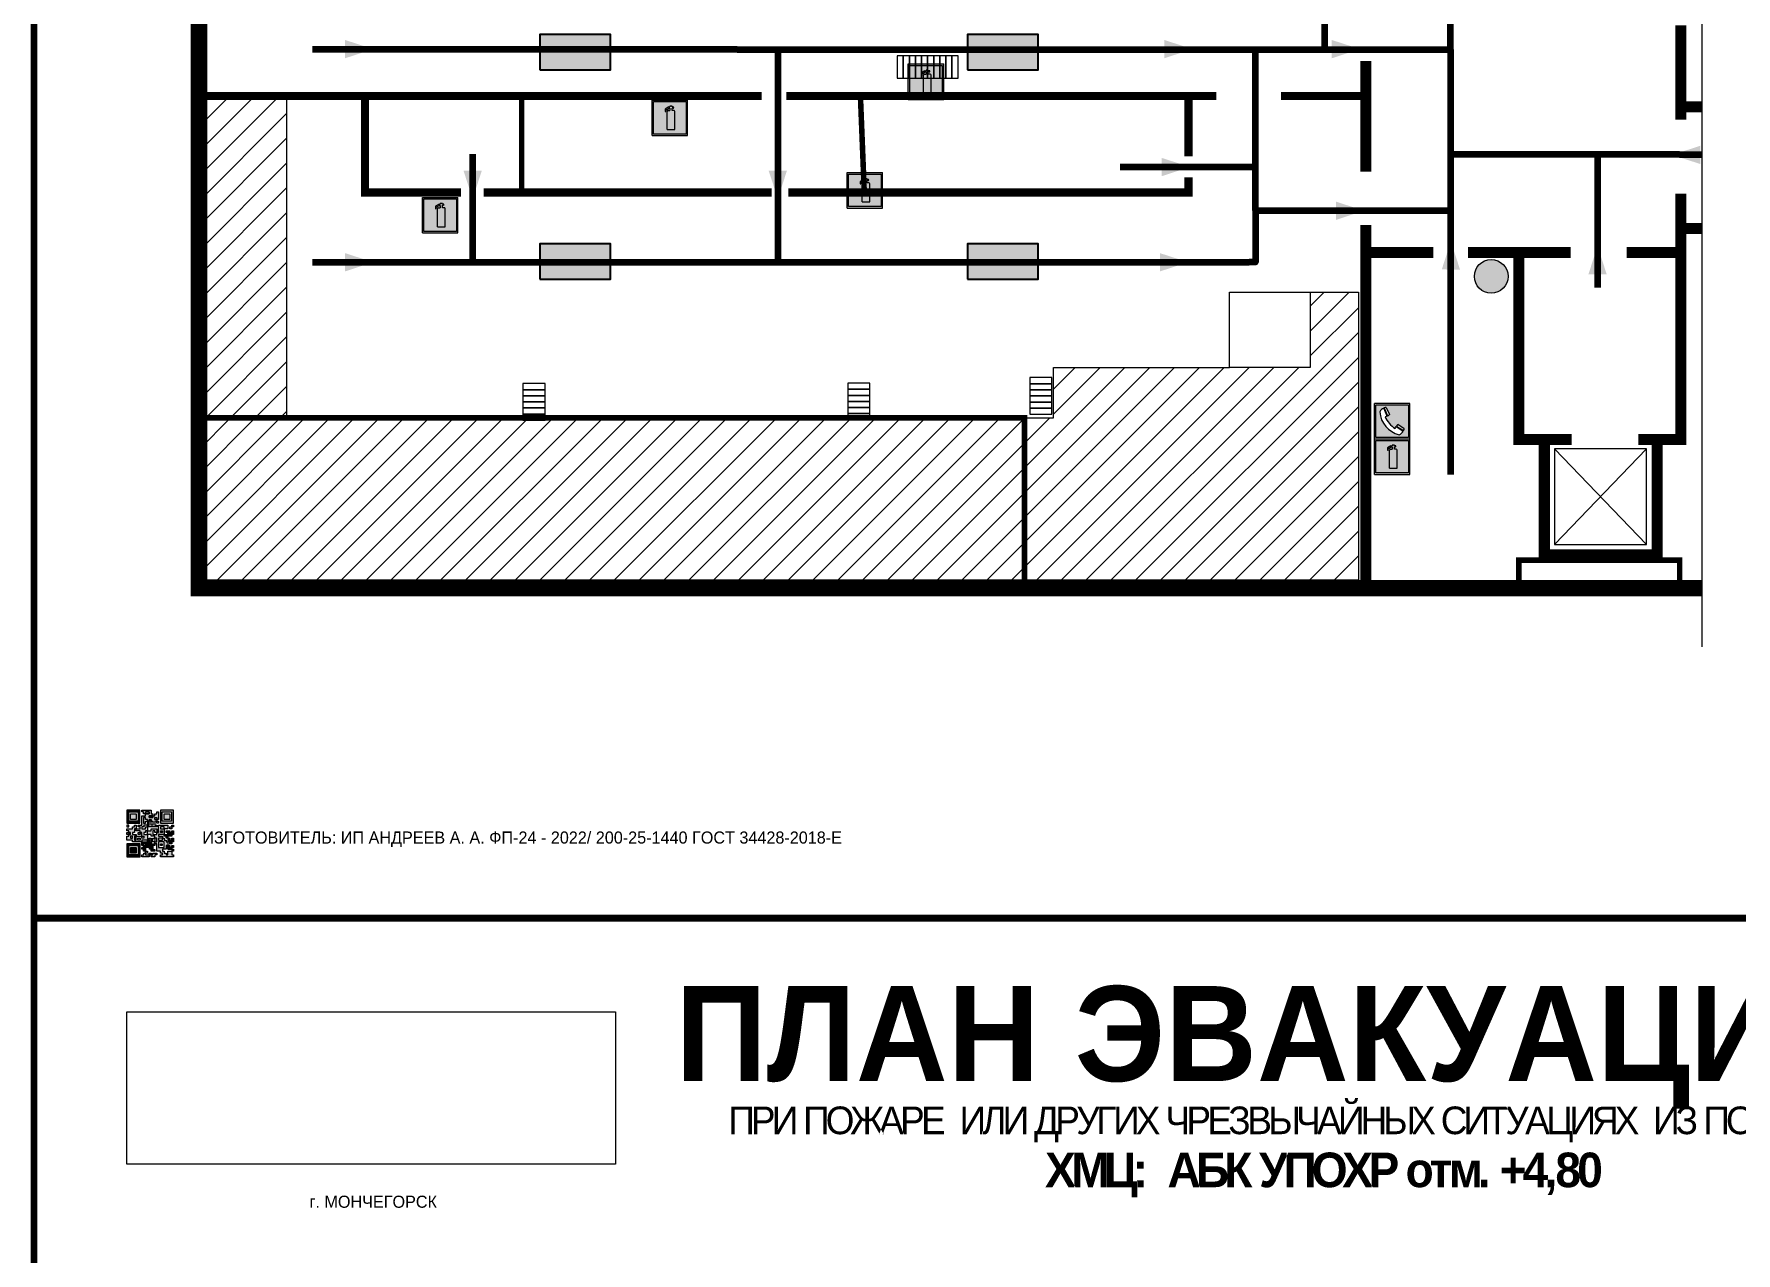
# Model space of a CAD drawing. Header units: millimetres. Extents: x 13114 to 67229, y 22859 to 38520.
# Drawn here: x 20243.1 to 20637.2, y 31212.8 to 31494.9 of the extents above; entities that cross this region are included whole.
import ezdxf

# ---------------------------------------------------------------- set-up
doc = ezdxf.new("R2010")
doc.units = ezdxf.units.MM
doc.layers.add('План_Штампы', color=7, linetype='Continuous')
doc.styles.add('обычный', font='arial.ttf')
picture_1 = doc.add_image_def('image1.jpg', size_in_pixel=(337, 105))
pattern_1 = [(45, (-1330.895, 21051.3693), (-2.87368196, 2.87368196), [])]

# ---------------------------------------------------------------- blocks, each defined once
blk = doc.blocks.new('QR')
at = {"lineweight": 0}
h = blk.add_hatch(color=256, dxfattribs=at)
h.dxf.hatch_style = 1
h.paths.add_polyline_path([(9241.16, 2687.38), (9242.01, 2687.38), (9242.01, 2687.83), (9241.59, 2687.83), (9241.59, 2688.68), (9239.45, 2688.68), (9239.45, 2688.25), (9239.86, 2688.25), (9239.86, 2687.83), (9240.29, 2687.83), (9240.29, 2688.25), (9241.16, 2688.25), (9241.16, 2687.83), (9240.29, 2687.83), (9240.29, 2687.38), (9239.45, 2687.38), (9239.45, 2685.22), (9238.57, 2685.22), (9238.57, 2684.8), (9239.02, 2684.8), (9239.02, 2684.37), (9238.13, 2684.37), (9238.13, 2683.92), (9239.02, 2683.92), (9239.02, 2683.5), (9239.44, 2683.5), (9239.44, 2682.64), (9239.87, 2682.64), (9239.87, 2682.18), (9239.44, 2682.18), (9239.44, 2682.64), (9238.13, 2682.64), (9238.13, 2681.76), (9237.71, 2681.76), (9237.71, 2682.64), (9238.13, 2682.64), (9238.13, 2683.07), (9237.27, 2683.07), (9237.27, 2683.51), (9237.71, 2683.51), (9237.71, 2684.37), (9238.13, 2684.37), (9238.13, 2685.22), (9237.71, 2685.22), (9237.71, 2684.8), (9237.28, 2684.8), (9237.28, 2684.38), (9235.98, 2684.38), (9235.98, 2683.92), (9236.4, 2683.92), (9236.4, 2683.49), (9236.84, 2683.49), (9236.84, 2683.07), (9236.4, 2683.07), (9236.4, 2682.64), (9235.98, 2682.64), (9235.98, 2681.76), (9237.29, 2681.76), (9237.29, 2681.33), (9239.43, 2681.33), (9239.43, 2681.76), (9240.74, 2681.76), (9240.74, 2683.05), (9239.87, 2683.05), (9239.87, 2683.5), (9240.29, 2683.5), (9240.29, 2683.91), (9240.74, 2683.91), (9240.74, 2684.81), (9240.29, 2684.81), (9240.29, 2684.79), (9240.29, 2684.37), (9239.45, 2684.37), (9239.45, 2684.8), (9239.87, 2684.8), (9239.87, 2685.21), (9240.74, 2685.21), (9240.74, 2686.1), (9240.29, 2686.1), (9240.29, 2685.64), (9239.86, 2685.64), (9239.86, 2686.95), (9240.29, 2686.95), (9240.29, 2686.52), (9240.74, 2686.52), (9240.74, 2686.1), (9241.16, 2686.1), (9241.16, 2686.53), (9241.59, 2686.53), (9241.59, 2686.1), (9242.02, 2686.1), (9242.02, 2685.21), (9241.59, 2685.21), (9241.59, 2686.1), (9241.16, 2686.1), (9241.16, 2685.21), (9240.74, 2685.21), (9240.74, 2684.81), (9242.89, 2684.81), (9242.89, 2685.22), (9242.47, 2685.22), (9242.47, 2686.11), (9242.89, 2686.11), (9242.89, 2686.52), (9242.46, 2686.52), (9242.46, 2686.95), (9242.89, 2686.95), (9242.89, 2686.52), (9243.32, 2686.52), (9243.32, 2688.26), (9242.9, 2688.26), (9242.9, 2687.83), (9242.47, 2687.83), (9242.47, 2687.38), (9242.01, 2687.38), (9242.01, 2686.94), (9241.16, 2686.94)])
h.paths.add_polyline_path([(9239.02, 2682.18), (9239.02, 2681.76), (9238.54, 2681.76), (9238.54, 2682.18)], flags=16)
h.paths.add_polyline_path([(9237.27, 2682.65), (9237.27, 2682.19), (9236.83, 2682.19), (9236.83, 2682.65)], flags=16)
h = blk.add_hatch(color=256, dxfattribs=at)
h.dxf.hatch_style = 1
h.paths.add_polyline_path([(9238.15, 2687.83), (9236.83, 2687.83), (9236.83, 2686.52), (9238.15, 2686.52)], flags=0)
h.paths.add_polyline_path([(9239.01, 2685.65), (9239.01, 2688.68), (9235.98, 2688.68), (9235.98, 2685.65)])
h.paths.add_polyline_path([(9236.41, 2686.1), (9236.41, 2688.26), (9238.56, 2688.26), (9238.56, 2686.1)], flags=16)
h.paths.add_polyline_path([(9236.83, 2686.52), (9236.83, 2687.83), (9238.15, 2687.83), (9238.15, 2686.52)], flags=0)
h = blk.add_hatch(color=256, dxfattribs=at)
h.dxf.hatch_style = 1
h.paths.add_polyline_path([(9238.15, 2686.52), (9238.15, 2687.83), (9236.83, 2687.83), (9236.83, 2686.52)])
h.paths.add_polyline_path([(9245.91, 2686.52), (9245.91, 2687.83), (9244.59, 2687.83), (9244.59, 2686.52)], flags=0)
h.paths.add_polyline_path([(9246.77, 2685.65), (9246.77, 2688.68), (9243.74, 2688.68), (9243.74, 2685.65)])
h.paths.add_polyline_path([(9244.17, 2686.1), (9244.17, 2688.26), (9246.32, 2688.26), (9246.32, 2686.1)], flags=16)
h.paths.add_polyline_path([(9244.59, 2686.52), (9244.59, 2687.83), (9245.91, 2687.83), (9245.91, 2686.52)], flags=0)
h = blk.add_hatch(color=256, dxfattribs=at)
h.dxf.hatch_style = 1
h.paths.add_polyline_path([(9240.75, 2681.76), (9240.75, 2681.35), (9241.17, 2681.35), (9241.17, 2681.76)])
h.paths.add_polyline_path([(9241.6, 2682.18), (9241.17, 2682.18), (9241.17, 2681.76), (9241.6, 2681.76)])
h.paths.add_polyline_path([(9242.47, 2681.34), (9242.47, 2682.19), (9242.02, 2682.19), (9242.02, 2681.76), (9241.6, 2681.76), (9241.6, 2681.34)])
h.paths.add_polyline_path([(9239.87, 2678.3), (9239.44, 2678.3), (9239.44, 2677.89), (9241.17, 2677.89), (9241.17, 2678.3), (9240.28, 2678.3), (9240.28, 2678.73), (9239.87, 2678.73)])
h.paths.add_polyline_path([(9240.75, 2678.73), (9240.75, 2679.19), (9240.28, 2679.19), (9240.28, 2678.73)])
h.paths.add_polyline_path([(9241.6, 2678.73), (9241.17, 2678.73), (9241.17, 2678.3), (9241.6, 2678.3)])
h.paths.add_polyline_path([(9242.02, 2678.3), (9241.6, 2678.3), (9241.6, 2677.89), (9242.48, 2677.89), (9242.48, 2678.31), (9242.9, 2678.31), (9242.9, 2678.73), (9242.02, 2678.73)])
h.paths.add_polyline_path([(9246.36, 2684.37), (9246.36, 2684.79), (9245.93, 2684.79), (9245.93, 2684.37)])
h.paths.add_polyline_path([(9246.78, 2685.2), (9246.36, 2685.2), (9246.36, 2684.79), (9246.78, 2684.79)])
h.paths.add_polyline_path([(9245.91, 2687.83), (9244.59, 2687.83), (9244.59, 2686.52), (9245.91, 2686.52)])
h = blk.add_hatch(color=256, dxfattribs=at)
h.dxf.hatch_style = 1
h.paths.add_polyline_path([(9243.32, 2686.11), (9242.89, 2686.11), (9242.89, 2685.64), (9243.32, 2685.64)])
h.paths.add_polyline_path([(9239.02, 2683.07), (9239.02, 2683.5), (9238.56, 2683.5), (9238.56, 2683.07)])
h.paths.add_polyline_path([(9236.4, 2684.8), (9236.4, 2685.22), (9235.98, 2685.22), (9235.98, 2684.8)])
h.paths.add_polyline_path([(9236.4, 2683.07), (9236.4, 2683.49), (9235.98, 2683.49), (9235.98, 2683.07)])
h = blk.add_hatch(color=256, dxfattribs=at)
h.dxf.hatch_style = 1
h.paths.add_polyline_path([(9243.32, 2682.64), (9243.32, 2683.07), (9244.62, 2683.07), (9244.62, 2684.37), (9243.74, 2684.37), (9243.74, 2684.8), (9244.62, 2684.8), (9244.62, 2684.37), (9245.48, 2684.37), (9245.48, 2685.22), (9243.32, 2685.22), (9243.32, 2683.5), (9242.89, 2683.5), (9242.89, 2683.06), (9242.01, 2683.06), (9242.01, 2683.91), (9242.47, 2683.91), (9242.47, 2683.5), (9242.89, 2683.5), (9242.89, 2684.38), (9241.59, 2684.38), (9241.59, 2683.91), (9240.74, 2683.91), (9240.74, 2683.05), (9241.59, 2683.05), (9241.59, 2682.64), (9242.47, 2682.64), (9242.47, 2682.19), (9242.91, 2682.19), (9242.91, 2681.34), (9242.48, 2681.34), (9242.48, 2680.91), (9242.91, 2680.91), (9242.91, 2679.17), (9243.75, 2679.17), (9243.75, 2678.73), (9244.2, 2678.73), (9244.2, 2678.3), (9243.75, 2678.3), (9243.75, 2677.88), (9246.78, 2677.88), (9246.78, 2678.3), (9246.35, 2678.3), (9246.35, 2679.19), (9245.48, 2679.19), (9245.48, 2678.31), (9245.05, 2678.31), (9245.05, 2678.73), (9244.62, 2678.73), (9244.62, 2679.19), (9244.2, 2679.19), (9244.2, 2679.61), (9245.05, 2679.61), (9245.05, 2680.46), (9245.48, 2680.46), (9245.48, 2681.34), (9245.04, 2681.34), (9245.04, 2681.76), (9244.63, 2681.76), (9244.63, 2682.19), (9244.21, 2682.19), (9244.21, 2681.76), (9243.32, 2681.76), (9243.32, 2682.19), (9244.21, 2682.19), (9244.21, 2682.64)])
h.paths.add_polyline_path([(9243.75, 2683.49), (9243.75, 2683.92), (9244.21, 2683.92), (9244.21, 2683.49)], flags=16)
h.paths.add_polyline_path([(9243.32, 2681.34), (9244.63, 2681.34), (9244.63, 2680.04), (9243.32, 2680.04)], flags=16)
h.paths.add_polyline_path([(9243.76, 2680.89), (9244.18, 2680.89), (9244.18, 2680.48), (9243.76, 2680.48)], flags=0)
h = blk.add_hatch(color=256, dxfattribs=at)
h.dxf.hatch_style = 1
h.paths.add_polyline_path([(9246.36, 2683.07), (9246.78, 2683.07), (9246.78, 2683.92), (9246.36, 2683.92), (9246.36, 2683.49), (9245.92, 2683.49), (9245.92, 2683.92), (9245.06, 2683.92), (9245.06, 2683.49), (9245.48, 2683.49), (9245.48, 2683.07), (9244.62, 2683.07), (9244.62, 2682.65), (9245.05, 2682.65), (9245.05, 2682.18), (9245.48, 2682.18), (9245.48, 2682.65), (9246.36, 2682.65)])
h.paths.add_polyline_path([(9246.78, 2682.18), (9246.36, 2682.18), (9246.36, 2681.75), (9245.92, 2681.75), (9245.92, 2682.18), (9245.48, 2682.18), (9245.48, 2681.34), (9245.48, 2681.34), (9245.94, 2681.34), (9245.94, 2680.91), (9246.36, 2680.91), (9246.36, 2681.34), (9246.78, 2681.34)])
h = blk.add_hatch(color=256, dxfattribs=at)
h.dxf.hatch_style = 1
h.paths.add_polyline_path([(9235.98, 2680.9), (9235.98, 2677.86), (9239.02, 2677.86), (9239.02, 2680.9)])
h.paths.add_polyline_path([(9238.57, 2680.48), (9238.57, 2678.32), (9236.41, 2678.32), (9236.41, 2680.48)], flags=16)
h.paths.add_polyline_path([(9238.15, 2680.05), (9238.15, 2678.74), (9236.83, 2678.74), (9236.83, 2680.05)], flags=0)
h = blk.add_hatch(color=256, dxfattribs=at)
h.dxf.hatch_style = 1
h.paths.add_polyline_path([(9238.15, 2680.05), (9236.83, 2680.05), (9236.83, 2678.74), (9238.15, 2678.74)])
h = blk.add_hatch(color=256, dxfattribs=at)
h.dxf.hatch_style = 1
h.paths.add_polyline_path([(9242.02, 2680.46), (9242.48, 2680.46), (9242.48, 2680.91), (9241.58, 2680.91), (9241.58, 2681.35), (9241.17, 2681.35), (9241.17, 2680.91), (9240.75, 2680.91), (9240.75, 2681.33), (9239.43, 2681.33), (9239.43, 2680.46), (9239.86, 2680.46), (9239.86, 2680.92), (9240.3, 2680.92), (9240.3, 2680.46), (9239.86, 2680.46), (9239.86, 2680.04), (9239.44, 2680.04), (9239.44, 2679.62), (9239.86, 2679.62), (9239.86, 2679.19), (9240.29, 2679.19), (9240.29, 2680.03), (9241.18, 2680.03), (9241.18, 2680.47), (9241.6, 2680.47), (9241.6, 2680.03), (9241.18, 2680.03), (9241.18, 2679.61), (9241.6, 2679.61), (9241.6, 2679.19), (9242.47, 2679.19), (9242.47, 2679.6), (9242.02, 2679.6)])
h = blk.add_hatch(color=256, dxfattribs=at)
h.dxf.hatch_style = 1
h.paths.add_polyline_path([(9244.18, 2680.48), (9244.18, 2680.89), (9243.76, 2680.89), (9243.76, 2680.48)])
h = blk.add_hatch(color=256, dxfattribs=at)
h.dxf.hatch_style = 1
h.paths.add_polyline_path([(9245.93, 2680.04), (9245.93, 2680.46), (9245.48, 2680.46), (9245.48, 2679.62), (9246.35, 2679.62), (9246.35, 2680.04)])
h.paths.add_polyline_path([(9246.78, 2680.04), (9246.78, 2680.46), (9246.35, 2680.46), (9246.35, 2680.04)])
h.paths.add_polyline_path([(9246.78, 2679.18), (9246.78, 2679.62), (9246.35, 2679.62), (9246.35, 2679.18)])
for points in [[(9237.71, 2685.22), (9238.13, 2685.22), (9238.13, 2684.37), (9237.71, 2684.37), (9237.71, 2683.51), (9237.27, 2683.51), (9237.27, 2683.07), (9238.13, 2683.07), (9238.13, 2682.64), (9237.71, 2682.64), (9237.71, 2681.76), (9238.13, 2681.76), (9238.13, 2682.64), (9239.44, 2682.64), (9239.44, 2683.5), (9239.02, 2683.5), (9239.02, 2683.07), (9238.56, 2683.07), (9238.56, 2683.5), (9239.02, 2683.5), (9239.02, 2683.92), (9238.13, 2683.92), (9238.13, 2684.37), (9239.02, 2684.37), (9239.02, 2684.8), (9238.57, 2684.8), (9238.57, 2685.22), (9239.45, 2685.22), (9239.45, 2687.38), (9240.29, 2687.38), (9240.29, 2687.83), (9239.86, 2687.83), (9239.86, 2688.25), (9239.45, 2688.25), (9239.45, 2688.68), (9241.59, 2688.68), (9241.59, 2687.83), (9242.01, 2687.83), (9242.01, 2687.38), (9242.47, 2687.38), (9242.47, 2687.83), (9242.9, 2687.83), (9242.9, 2688.26), (9243.32, 2688.26), (9243.32, 2686.52), (9242.89, 2686.52), (9242.89, 2686.11), (9243.32, 2686.11), (9243.32, 2685.64), (9242.89, 2685.64), (9242.89, 2686.11), (9242.47, 2686.11), (9242.47, 2685.22), (9242.89, 2685.22), (9242.89, 2684.81), (9240.74, 2684.81), (9240.74, 2683.91), (9241.59, 2683.91), (9241.59, 2684.38), (9242.89, 2684.38), (9242.89, 2683.5), (9242.47, 2683.5), (9242.47, 2683.91), (9242.01, 2683.91), (9242.01, 2683.06), (9242.89, 2683.06), (9242.89, 2683.5), (9243.32, 2683.5), (9243.32, 2685.22), (9245.48, 2685.22), (9245.48, 2684.37), (9244.62, 2684.37), (9244.62, 2683.07), (9245.48, 2683.07), (9245.48, 2683.49), (9245.06, 2683.49), (9245.06, 2683.92), (9245.92, 2683.92), (9245.92, 2683.49), (9246.36, 2683.49), (9246.36, 2683.92), (9246.78, 2683.92), (9246.78, 2683.07), (9246.36, 2683.07), (9246.36, 2682.65), (9245.48, 2682.65), (9245.48, 2682.18), (9245.92, 2682.18), (9245.92, 2681.75), (9246.36, 2681.75), (9246.36, 2682.18), (9246.78, 2682.18), (9246.78, 2681.34), (9246.36, 2681.34), (9246.36, 2680.91), (9245.94, 2680.91), (9245.94, 2681.34), (9245.48, 2681.34), (9245.48, 2680.46), (9245.93, 2680.46), (9245.93, 2680.04), (9246.35, 2680.04), (9246.35, 2680.46), (9246.78, 2680.46), (9246.78, 2680.04), (9246.78, 2680.04), (9246.35, 2680.04), (9246.35, 2679.62), (9246.78, 2679.62), (9246.78, 2679.18), (9246.35, 2679.18), (9246.35, 2678.3), (9246.78, 2678.3), (9246.78, 2677.88), (9243.75, 2677.88), (9243.75, 2678.3), (9244.2, 2678.3), (9244.2, 2678.73), (9243.75, 2678.73), (9243.75, 2679.17), (9242.91, 2679.17), (9242.91, 2680.91), (9242.48, 2680.91), (9242.48, 2680.46), (9242.02, 2680.46), (9242.02, 2679.6), (9242.47, 2679.6), (9242.47, 2679.19), (9241.6, 2679.19), (9241.6, 2679.61), (9241.18, 2679.61), (9241.18, 2680.03), (9240.29, 2680.03), (9240.29, 2679.19), (9240.75, 2679.19), (9240.75, 2678.73), (9240.28, 2678.73), (9240.28, 2678.3), (9241.17, 2678.3), (9241.17, 2678.73), (9241.6, 2678.73), (9241.6, 2678.3), (9242.02, 2678.3), (9242.02, 2678.73), (9242.9, 2678.73), (9242.9, 2678.31), (9242.48, 2678.31), (9242.48, 2677.89), (9241.6, 2677.89), (9241.6, 2678.3), (9241.17, 2678.3), (9241.17, 2677.89), (9239.44, 2677.89), (9239.44, 2678.3), (9239.87, 2678.3), (9239.87, 2678.73), (9240.28, 2678.73), (9240.28, 2679.19), (9240.29, 2679.19), (9239.86, 2679.19), (9239.86, 2679.62), (9239.44, 2679.62), (9239.44, 2680.04), (9239.86, 2680.04), (9239.86, 2680.46), (9239.43, 2680.46), (9239.43, 2681.33), (9237.29, 2681.33), (9237.29, 2681.76), (9235.98, 2681.76), (9235.98, 2682.64), (9236.4, 2682.64), (9236.4, 2683.07), (9235.98, 2683.07), (9235.98, 2683.49), (9236.4, 2683.49), (9236.4, 2683.92), (9235.98, 2683.92), (9235.98, 2684.38), (9237.28, 2684.38), (9237.28, 2684.8), (9237.71, 2684.8), (9237.71, 2685.22), (9237.92, 2685.22)], [(9240.74, 2685.21), (9239.87, 2685.21), (9239.87, 2684.8), (9239.45, 2684.8), (9239.45, 2684.37), (9240.29, 2684.37), (9240.29, 2684.79), (9240.29, 2684.81), (9240.74, 2684.81), (9240.74, 2685.21), (9239.87, 2685.21)], [(9240.74, 2686.1), (9240.74, 2686.52), (9240.29, 2686.52), (9240.29, 2686.95), (9239.86, 2686.95), (9239.86, 2685.64), (9240.29, 2685.64), (9240.29, 2686.1), (9240.74, 2686.1), (9240.74, 2686.52)], [(9240.74, 2683.91), (9240.29, 2683.91), (9240.29, 2683.5), (9239.87, 2683.5), (9239.87, 2683.05), (9240.74, 2683.05), (9240.74, 2683.91)], [(9244.62, 2684.37), (9244.62, 2684.8), (9243.74, 2684.8), (9243.74, 2684.37), (9244.62, 2684.37)], [(9240.74, 2683.05), (9240.74, 2681.76), (9239.43, 2681.76), (9239.43, 2681.33), (9240.75, 2681.33), (9240.75, 2681.35), (9240.75, 2680.91), (9241.17, 2680.91), (9241.17, 2681.35), (9241.58, 2681.35), (9241.58, 2680.91), (9242.48, 2680.91), (9242.48, 2681.34), (9242.91, 2681.34), (9242.91, 2682.19), (9242.47, 2682.19), (9242.47, 2682.64), (9241.59, 2682.64), (9241.59, 2683.05), (9240.74, 2683.05)], [(9239.86, 2680.46), (9239.86, 2680.92), (9240.3, 2680.92), (9240.3, 2680.46), (9239.86, 2680.46)], [(9241.6, 2681.76), (9242.02, 2681.76), (9242.02, 2682.19), (9242.47, 2682.19), (9242.47, 2681.34), (9241.6, 2681.34), (9241.6, 2681.76)], [(9244.62, 2683.07), (9243.32, 2683.07), (9243.32, 2682.64), (9244.21, 2682.64), (9244.21, 2682.19), (9243.32, 2682.19), (9243.32, 2681.76), (9244.21, 2681.76), (9244.21, 2682.19), (9244.63, 2682.19), (9244.63, 2681.76), (9245.04, 2681.76), (9245.04, 2681.34), (9245.48, 2681.34)], [(9245.48, 2680.46), (9245.05, 2680.46), (9245.05, 2679.61), (9244.2, 2679.61), (9244.2, 2679.19), (9244.62, 2679.19), (9244.62, 2678.73), (9245.05, 2678.73), (9245.05, 2678.31), (9245.48, 2678.31), (9245.48, 2679.19), (9246.35, 2679.19), (9246.35, 2679.07)], [(9245.48, 2682.18), (9245.05, 2682.18), (9245.05, 2682.65), (9244.62, 2682.65), (9244.62, 2683.07)], [(9245.48, 2682.18), (9245.48, 2681.34)], [(9246.35, 2679.62), (9245.48, 2679.62), (9245.48, 2680.46)], [(9245.48, 2680.46), (9245.48, 2679.62), (9246.35, 2679.62), (9246.35, 2680.04), (9245.93, 2680.04), (9245.93, 2680.46), (9245.48, 2680.46), (9245.48, 2679.62)], [(9246.35, 2679.62), (9246.35, 2679.18)]]:
    blk.add_lwpolyline(points, dxfattribs=at)
for points in [[(9235.98, 2685.65), (9239.01, 2685.65), (9239.01, 2688.68), (9235.98, 2688.68)], [(9236.41, 2688.26), (9238.56, 2688.26), (9238.56, 2686.1), (9236.41, 2686.1)], [(9236.83, 2687.83), (9238.15, 2687.83), (9238.15, 2686.52), (9236.83, 2686.52)], [(9240.29, 2687.83), (9241.16, 2687.83), (9241.16, 2688.25), (9240.29, 2688.25)], [(9240.29, 2688.25), (9241.16, 2688.25), (9241.16, 2687.83), (9240.29, 2687.83)], [(9242.01, 2687.38), (9241.16, 2687.38), (9241.16, 2686.94), (9242.01, 2686.94)], [(9241.16, 2687.38), (9242.01, 2687.38), (9242.01, 2686.94), (9241.16, 2686.94)], [(9243.74, 2685.65), (9246.77, 2685.65), (9246.77, 2688.68), (9243.74, 2688.68)], [(9244.17, 2688.26), (9246.32, 2688.26), (9246.32, 2686.1), (9244.17, 2686.1)], [(9244.59, 2687.83), (9245.91, 2687.83), (9245.91, 2686.52), (9244.59, 2686.52)], [(9235.98, 2684.8), (9236.4, 2684.8), (9236.4, 2685.22), (9235.98, 2685.22)], [(9236.4, 2683.07), (9236.84, 2683.07), (9236.84, 2683.49), (9236.4, 2683.49)], [(9241.16, 2686.1), (9240.74, 2686.1), (9240.74, 2685.21), (9241.16, 2685.21)], [(9241.16, 2686.53), (9241.59, 2686.53), (9241.59, 2686.1), (9241.16, 2686.1)], [(9241.59, 2686.1), (9242.02, 2686.1), (9242.02, 2685.21), (9241.59, 2685.21)], [(9242.89, 2686.52), (9242.46, 2686.52), (9242.46, 2686.95), (9242.89, 2686.95)], [(9243.75, 2683.92), (9244.21, 2683.92), (9244.21, 2683.49), (9243.75, 2683.49)], [(9245.93, 2684.79), (9246.36, 2684.79), (9246.36, 2684.37), (9245.93, 2684.37)], [(9246.36, 2685.2), (9246.78, 2685.2), (9246.78, 2684.79), (9246.36, 2684.79)], [(9235.98, 2677.86), (9239.02, 2677.86), (9239.02, 2680.9), (9235.98, 2680.9)], [(9236.41, 2680.48), (9238.57, 2680.48), (9238.57, 2678.32), (9236.41, 2678.32)], [(9236.83, 2682.19), (9237.27, 2682.19), (9237.27, 2682.65), (9236.83, 2682.65)], [(9236.83, 2680.05), (9238.15, 2680.05), (9238.15, 2678.74), (9236.83, 2678.74)], [(9238.54, 2682.18), (9239.02, 2682.18), (9239.02, 2681.76), (9238.54, 2681.76)], [(9239.44, 2682.64), (9239.87, 2682.64), (9239.87, 2682.18), (9239.44, 2682.18)], [(9240.75, 2681.76), (9241.17, 2681.76), (9241.17, 2681.35), (9240.75, 2681.35)], [(9241.17, 2682.18), (9241.6, 2682.18), (9241.6, 2681.76), (9241.17, 2681.76)], [(9241.18, 2680.03), (9241.6, 2680.03), (9241.6, 2680.47), (9241.18, 2680.47)], [(9243.32, 2680.04), (9244.63, 2680.04), (9244.63, 2681.34), (9243.32, 2681.34)], [(9243.76, 2680.89), (9244.18, 2680.89), (9244.18, 2680.48), (9243.76, 2680.48)]]:
    blk.add_lwpolyline(points, close=True, dxfattribs=at)
blk = doc.blocks.new('A$C7B8C2D5B')
at = {"lineweight": 0}
h = blk.add_hatch(color=5, dxfattribs=at)
h.dxf.hatch_style = 1
h.paths.add_polyline_path([(1.4, -3.02, 1), (-2.11, -3.02, 1)])
at = {"color": 5, "lineweight": 0}
blk.add_circle((-0.36, -3.02), 1.75, dxfattribs=at)
blk = doc.blocks.new('A$C3AD82952')
at = {"true_color": 0xf5f5ff}
h = blk.add_hatch(color=7, dxfattribs=at)
h.dxf.hatch_style = 1
h.paths.add_polyline_path([(8.21, 8.73, 0.414214), (7.89, 9.05), (7.22, 9.05), (7.22, 9.92), (7.59, 9.92, 1), (7.57, 10.36), (7.22, 10.36), (7.22, 10.6), (6.43, 10.6), (6.43, 10.36), (6.01, 10.36), (4.74, 9.59), (4.74, 8.69), (4.98, 8.73), (4.98, 9.26), (6.12, 9.91), (6.43, 9.91), (6.43, 9.05), (5.76, 9.05, 0.414214), (5.44, 8.73), (5.44, 2.2), (8.21, 2.2)], flags=0)
h.paths.add_polyline_path([(12.8, 12.8), (0, 12.8), (0, 0), (12.8, 0)])
h.paths.add_polyline_path([(0.51, 12.29), (12.29, 12.29), (12.29, 0.51), (0.51, 0.51)], flags=16)
h.paths.add_polyline_path([(4.74, 9.59), (6.01, 10.36), (6.43, 10.36), (6.43, 10.6), (7.22, 10.6), (7.22, 10.36), (7.59, 10.36, -0.94586), (7.59, 9.92), (7.22, 9.92), (7.22, 9.05), (7.89, 9.05, -0.414214), (8.21, 8.73), (8.21, 2.2), (5.44, 2.2), (5.44, 8.73, -0.414214), (5.76, 9.05), (6.43, 9.05), (6.43, 9.91), (6.12, 9.91), (4.98, 9.26), (4.98, 8.73), (4.74, 8.69)], flags=0)
h = blk.add_hatch(color=242)
h.dxf.hatch_style = 1
h.paths.add_polyline_path([(12.29, 12.29), (0.51, 12.29), (0.51, 0.51), (12.29, 0.51)])
h.paths.add_polyline_path([(4.74, 8.69), (4.74, 9.59), (6.01, 10.36), (6.43, 10.36), (6.43, 10.6), (7.22, 10.6), (7.22, 10.36), (7.59, 10.36, -0.94586), (7.59, 9.92), (7.22, 9.92), (7.22, 9.05), (7.89, 9.05, -0.414214), (8.21, 8.73), (8.21, 2.2), (5.44, 2.2), (5.44, 8.73, -0.414214), (5.76, 9.05), (6.43, 9.05), (6.43, 9.91), (6.12, 9.91), (4.98, 9.26), (4.98, 8.73)], flags=16)
h = blk.add_hatch(color=7, dxfattribs=at)
h.dxf.hatch_style = 1
h.paths.add_polyline_path([(8.21, 8.73, 0.414214), (7.89, 9.05), (7.22, 9.05), (7.22, 9.92), (7.59, 9.92, 1), (7.57, 10.36), (7.22, 10.36), (7.22, 10.6), (6.43, 10.6), (6.43, 10.36), (6.01, 10.36), (4.74, 9.59), (4.74, 8.69), (4.98, 8.73), (4.98, 9.26), (6.12, 9.91), (6.43, 9.91), (6.43, 9.05), (5.76, 9.05, 0.414214), (5.44, 8.73), (5.44, 2.2), (8.21, 2.2)])
at = {"color": 242, "lineweight": 5}
for p, q in [((0, 0), (0, 12.8)), ((0, 12.8), (12.8, 12.8)), ((12.8, 0), (12.8, 12.8)), ((6.01, 10.36), (4.74, 9.59)), ((4.74, 9.59), (4.74, 8.69)), ((4.74, 8.69), (4.98, 8.73)), ((4.98, 9.26), (6.12, 9.91)), ((4.98, 8.73), (4.98, 9.26)), ((5.44, 2.2), (5.44, 8.73)), ((5.76, 9.05), (6.43, 9.05)), ((6.01, 10.36), (6.43, 10.36)), ((6.12, 9.91), (6.43, 9.91)), ((7.22, 10.6), (6.43, 10.6)), ((6.43, 10.6), (6.43, 10.36)), ((6.43, 9.91), (6.43, 9.05)), ((7.22, 10.36), (7.22, 10.6)), ((7.59, 10.36), (7.22, 10.36)), ((7.22, 9.05), (7.22, 9.92)), ((7.59, 9.92), (7.22, 9.92)), ((7.89, 9.05), (7.22, 9.05)), ((8.21, 2.2), (8.21, 8.73)), ((0, 0), (12.8, 0)), ((5.44, 2.2), (8.21, 2.2))]:
    blk.add_line(p, q, dxfattribs=at)
blk.add_lwpolyline([(0.51, 12.29), (12.29, 12.29), (12.29, 0.51), (0.51, 0.51)], close=True, dxfattribs=at)
for centre, radius, start, end in [((5.76, 8.73), 0.32, 90, 180), ((7.58, 10.14), 0.223, 273.18746, 86.81254), ((7.89, 8.73), 0.32, 0, 90)]:
    blk.add_arc(centre, radius, start, end, dxfattribs=at)
blk = doc.blocks.new('A$C32E8229D')
at = {"true_color": 0xffffff}
blk.add_hatch(color=7, dxfattribs=at).paths.add_polyline_path([(0, 0), (0, -8), (16, -8), (16, 0)])
h = blk.add_hatch(color=126)
h.paths.add_polyline_path([(0.2, -0.2), (15.8, -0.2), (15.8, -7.8), (0.2, -7.8)])
h.paths.add_polyline_path([(13.49, -2.05), (12.08, -2.05), (11.37, -2.63, 0.162397), (11.29, -2.84), (11.29, -3.63), (10.35, -3.63), (10.35, -4.05), (11.68, -4.05), (11.68, -3.48), (12.26, -4.28), (11.29, -5.1), (11.29, -6.78), (11.85, -6.78), (11.85, -5.44), (12.8, -4.64), (12.8, -5.94), (14.46, -5.94), (14.46, -5.39), (13.45, -5.39), (13.45, -3.97), (12.46, -2.59), (13.15, -2.59), (13.69, -3.34), (14.18, -3)], flags=16)
h.paths.add_polyline_path([(10.74, -1.82, 1), (11.8, -1.82, 1)], flags=16)
h.paths.add_polyline_path([(9.39, -3.59), (5.99, -3.59), (6.56, -3.03), (5.91, -3.03), (5.1, -3.83), (5.91, -4.64), (6.56, -4.64), (5.99, -4.09), (9.39, -4.09)], flags=16)
h.paths.add_polyline_path([(4.29, -1.08), (1.72, -1.08), (1.72, -6.6), (4.29, -6.6)], flags=16)
at = {"color": 126}
blk.add_lwpolyline([(16, -8), (0, -8), (0, 0), (16, 0)], close=True, dxfattribs=at)
blk = doc.blocks.new('A$C456E1F9C')
at = {"lineweight": 5}
h = blk.add_hatch(color=242, dxfattribs=at)
h.paths.add_polyline_path([(0.51, -1.47), (0.51, -13.26), (12.29, -13.26), (12.29, -1.47)])
h.paths.add_polyline_path([(5.42, -4.95, -0.254479), (4.78, -5.4), (3.52, -2.53, -0.209735), (4.23, -2.4)], flags=16)
h.paths.add_polyline_path([(8.53, -8.6), (10.87, -10.17), (10.54, -10.76), (8.03, -9.13, -0.192251)], flags=16)
h.paths.add_polyline_path([(4.61, -5.49, 0.005518), (3.87, -5.72, 0.128647), (7.49, -10.01, 0.00809), (7.83, -9.33), (10.47, -10.97, -0.16736), (8.99, -12.25, -0.327862), (1.95, -3.95, -0.166952), (3.36, -2.62)], flags=16)
at = {"color": 242, "lineweight": 5}
for p, q in [((0, -13.77), (0, -0.97)), ((12.8, -0.97), (0, -0.97)), ((4.61, -5.49), (3.36, -2.62)), ((3.52, -2.53), (4.78, -5.4)), ((4.23, -2.4), (5.42, -4.95)), ((12.8, -13.77), (12.8, -0.97)), ((7.83, -9.33), (10.47, -10.97)), ((8.03, -9.13), (10.54, -10.76)), ((10.81, -10.12), (8.53, -8.6)), ((10.54, -10.76), (10.8, -10.3)), ((10.8, -10.3), (10.81, -10.12)), ((0, -13.77), (12.8, -13.77))]:
    blk.add_line(p, q, dxfattribs=at)
blk.add_lwpolyline([(0.51, -1.47), (12.29, -1.47), (12.29, -13.26), (0.51, -13.26)], close=True, dxfattribs=at)
for centre, radius, start, end in [((4.59, -5.34), 2.99, 114.28453, 152.19739), ((11.12, -3.31), 9.19, 183.99153, 256.60086), ((4.02, -3.27), 0.891, 76.32839, 123.70924), ((14.98, -39.1), 35.17, 107.14873, 108.41345), ((13.86, -0.94), 11.08, 205.55365, 234.87622), ((4.68, -4.59), 0.824, 276.9621, 334.07228), ((-13.31, 0.8), 23.44, 332.54871, 334.40268), ((8.94, -9.5), 0.989, 114.40924, 157.93883), ((7.87, -9.46), 3, 291.92908, 329.9329)]:
    blk.add_arc(centre, radius, start, end, dxfattribs=at)

msp = doc.modelspace()

# ---------------------------------------------------------------- hatches: boundary and pattern name
at = {"lineweight": 0}
h = msp.add_hatch(dxfattribs=at)
h.set_pattern_fill('ANSI31', color=256, scale=1.28)
h.set_pattern_definition(pattern_1)
h.paths.add_polyline_path([(20301.71, 31479.95), (20281.34, 31479.95), (20281.34, 31406.06), (20301.71, 31406.06)])
h = msp.add_hatch(dxfattribs=at)
h.set_pattern_fill('ANSI31', color=256, scale=1.28)
h.set_pattern_definition(pattern_1)
h.paths.add_polyline_path([(20479.2, 31406.06), (20472.44, 31406.06), (20472.44, 31368.48), (20549.79, 31368.48), (20549.79, 31435.14), (20538.62, 31435.14), (20538.62, 31417.73), (20519.89, 31417.73), (20479.2, 31417.73)])
h.paths.add_polyline_path([(20472.44, 31368.48), (20472.44, 31406.06), (20436.68, 31406.06), (20436.68, 31405.65), (20431.57, 31405.65), (20361.45, 31405.84), (20361.45, 31405.55), (20356.34, 31405.55), (20281.34, 31406.06), (20281.34, 31368.48)])

# ---------------------------------------------------------------- linework, layer by layer
at = {"color": 1, "lineweight": 100}
for points in [[(20243.15, 31685.27), (20843.15, 31685.27), (20843.15, 31290.27), (20243.15, 31290.27)], [(20243.15, 31290.27), (20843.15, 31290.27), (20843.15, 30895.27), (20243.15, 30895.27)]]:
    msp.add_lwpolyline(points, close=True, dxfattribs=at)
at = {"lineweight": 0}
for points in [[(20629.28, 31574.48), (20629.28, 31353.07)], [(20281.34, 31406.06), (20479.2, 31406.06), (20479.2, 31417.73), (20519.89, 31417.73), (20519.89, 31435.14), (20538.62, 31435.14), (20538.62, 31417.73), (20519.89, 31417.73)], [(20538.62, 31435.14), (20549.79, 31435.14), (20549.79, 31368.48), (20281.34, 31368.48), (20281.34, 31406.06)], [(20595.15, 31376.76), (20616.47, 31398.91)], [(20595.15, 31398.91), (20616.47, 31376.76)]]:
    msp.add_lwpolyline(points, dxfattribs=at)
for points, const_width in [([(20300.69, 31366.66), (20281.34, 31366.66), (20281.34, 31557.66), (20629.28, 31557.66)], 3.84), ([(20629.28, 31478.08), (20624.44, 31478.08), (20624.44, 31496.94)], 2.56), ([(20551.48, 31488.67), (20551.48, 31463.05)], 2.56), ([(20282.65, 31480.57), (20411.62, 31480.57)], 1.92), ([(20341.98, 31458.27), (20319.77, 31458.27), (20319.77, 31480.57)], 1.92), ([(20356.04, 31480.57), (20356.04, 31458.27)], 1.28), ([(20417.33, 31480.57), (20430.92, 31480.57)], 1.92), ([(20430.92, 31480.57), (20434.47, 31480.57), (20510.45, 31480.57), (20510.45, 31466.61)], 1.92), ([(20435.36, 31458.27), (20434.47, 31480.57)], 1.28), ([(20510.45, 31480.57), (20516.9, 31480.57)], 1.92), ([(20531.83, 31480.57), (20551.87, 31480.57)], 1.92), ([(20624.44, 31478.08), (20624.44, 31475.09)], 2.56), ([(20413.93, 31458.27), (20347.28, 31458.27)], 1.92), ([(20510.45, 31461.73), (20510.45, 31458.27), (20417.8, 31458.27)], 1.92), ([(20624.44, 31457.97), (20624.44, 31444.33), (20611.88, 31444.33)], 2.56), ([(20551.48, 31366.66), (20551.48, 31450.72)], 2.56), ([(20624.44, 31449.91), (20629.28, 31449.91)], 2.56), ([(20551.48, 31444.33), (20567.08, 31444.33)], 2.56), ([(20598.89, 31444.33), (20575.14, 31444.33)], 2.56), ([(20592.8, 31401.05), (20586.9, 31401.05), (20586.9, 31444.33)], 2.56), ([(20624.44, 31444.33), (20624.44, 31401.05), (20614.58, 31401.05)], 2.56), ([(20599.12, 31401.05), (20592.8, 31401.05), (20592.8, 31374.37), (20618.94, 31374.37), (20618.94, 31401.05)], 2.56), ([(20586.9, 31366.66), (20586.9, 31373.15), (20624.13, 31373.15), (20624.13, 31366.56)], 1.28), ([(20300.69, 31366.66), (20629.28, 31366.66)], 3.84)]:
    msp.add_lwpolyline(points, dxfattribs=dict(at, const_width=const_width))
at = {"color": 126, "lineweight": 100, "true_color": 0x008754}
for points in [[(20571.07, 31491.33), (20571.07, 31523.25), (20569.03, 31526.96), (20569.03, 31552.01), (20571.19, 31552.01)], [(20541.94, 31543.49), (20541.94, 31491.33)], [(20405.93, 31491.33), (20307.6, 31491.33)], [(20405.93, 31491.33), (20571.07, 31491.33), (20571.07, 31393)], [(20415.36, 31491.33), (20415.36, 31442.12)], [(20494.61, 31464.18), (20525.97, 31464.18), (20525.97, 31491.33)], [(20344.72, 31442.12), (20344.72, 31467.12)], [(20624.12, 31467.02), (20571.07, 31467.02)], [(20605.16, 31436.27), (20605.16, 31467.02)], [(20624.12, 31467.02), (20629.28, 31467.02)], [(20525.97, 31454.04), (20525.97, 31464.18)], [(20525.97, 31454.04), (20525.97, 31442.12), (20524.5, 31442.12)], [(20525.97, 31454.04), (20571.07, 31454.04)], [(20307.6, 31442.12), (20524.5, 31442.12)]]:
    msp.add_lwpolyline(points, dxfattribs=at)
at = {"lineweight": 0}
for points in [[(20442.99, 31489.85), (20442.99, 31484.74), (20444.4, 31484.74), (20444.4, 31489.85)], [(20444.4, 31489.85), (20444.4, 31484.74), (20445.81, 31484.74), (20445.81, 31489.85)], [(20445.81, 31489.85), (20445.81, 31484.74), (20447.21, 31484.74), (20447.21, 31489.85)], [(20447.21, 31489.85), (20447.21, 31484.74), (20448.62, 31484.74), (20448.62, 31489.85)], [(20448.62, 31489.85), (20448.62, 31484.74), (20450.03, 31484.74), (20450.03, 31489.85)], [(20450.03, 31489.85), (20450.03, 31484.74), (20451.44, 31484.74), (20451.44, 31489.85)], [(20451.44, 31489.85), (20451.44, 31484.74), (20452.85, 31484.74), (20452.85, 31489.85)], [(20452.85, 31489.85), (20452.85, 31484.74), (20454.26, 31484.74), (20454.26, 31489.85)], [(20454.26, 31489.85), (20454.26, 31484.74), (20455.67, 31484.74), (20455.67, 31489.85)], [(20455.67, 31489.85), (20455.67, 31484.74), (20457.08, 31484.74), (20457.08, 31489.85)], [(20281.34, 31406.06), (20301.71, 31406.06), (20301.71, 31479.95), (20281.34, 31479.95)], [(20356.34, 31412.59), (20361.45, 31412.59), (20361.45, 31414), (20356.34, 31414)], [(20356.34, 31411.19), (20361.45, 31411.19), (20361.45, 31412.59), (20356.34, 31412.59)], [(20431.57, 31412.69), (20436.68, 31412.69), (20436.68, 31414.1), (20431.57, 31414.1)], [(20431.57, 31411.28), (20436.68, 31411.28), (20436.68, 31412.69), (20431.57, 31412.69)], [(20473.67, 31413.97), (20478.78, 31413.97), (20478.78, 31415.38), (20473.67, 31415.38)], [(20473.67, 31412.56), (20478.78, 31412.56), (20478.78, 31413.97), (20473.67, 31413.97)], [(20473.67, 31411.15), (20478.78, 31411.15), (20478.78, 31412.56), (20473.67, 31412.56)], [(20356.34, 31409.78), (20361.45, 31409.78), (20361.45, 31411.19), (20356.34, 31411.19)], [(20356.34, 31408.37), (20361.45, 31408.37), (20361.45, 31409.78), (20356.34, 31409.78)], [(20356.34, 31406.96), (20361.45, 31406.96), (20361.45, 31408.37), (20356.34, 31408.37)], [(20431.57, 31409.87), (20436.68, 31409.87), (20436.68, 31411.28), (20431.57, 31411.28)], [(20431.57, 31408.46), (20436.68, 31408.46), (20436.68, 31409.87), (20431.57, 31409.87)], [(20431.57, 31407.05), (20436.68, 31407.05), (20436.68, 31408.46), (20431.57, 31408.46)], [(20473.67, 31409.74), (20478.78, 31409.74), (20478.78, 31411.15), (20473.67, 31411.15)], [(20473.67, 31408.33), (20478.78, 31408.33), (20478.78, 31409.74), (20473.67, 31409.74)], [(20473.67, 31406.93), (20478.78, 31406.93), (20478.78, 31408.33), (20473.67, 31408.33)], [(20356.34, 31405.55), (20361.45, 31405.55), (20361.45, 31406.96), (20356.34, 31406.96)], [(20431.57, 31405.65), (20436.68, 31405.65), (20436.68, 31407.05), (20431.57, 31407.05)], [(20595.15, 31376.76), (20616.47, 31376.76), (20616.47, 31398.91), (20595.15, 31398.91)]]:
    msp.add_lwpolyline(points, close=True, dxfattribs=at)
at = {"lineweight": 0, "const_width": 1.28}
msp.add_lwpolyline([(20281.34, 31366.66), (20472.44, 31366.66), (20472.44, 31406.06), (20281.34, 31406.06)], close=True, dxfattribs=at)
at = {"layer": 'План_Штампы', "color": 126, "true_color": 0x008754}
for points in [[(20315.15, 31489.3), (20315.16, 31493.54), (20321.65, 31491.44)], [(20504.82, 31489.3), (20504.83, 31493.54), (20511.32, 31491.44)], [(20543.59, 31489.3), (20543.6, 31493.54), (20550.09, 31491.44)], [(20628.92, 31469.06), (20628.91, 31464.83), (20622.41, 31466.93)], [(20342.57, 31463.29), (20346.8, 31463.28), (20344.7, 31456.79)], [(20413.22, 31463.29), (20417.45, 31463.28), (20415.35, 31456.78)], [(20504.22, 31462.01), (20504.23, 31466.24), (20510.72, 31464.15)], [(20544.55, 31451.89), (20544.56, 31456.12), (20551.05, 31454.02)], [(20315.15, 31439.97), (20315.16, 31444.2), (20321.65, 31442.1)], [(20503.82, 31439.97), (20503.83, 31444.2), (20510.32, 31442.1)], [(20573.29, 31440.4), (20569.06, 31440.42), (20571.16, 31446.91)], [(20607.25, 31439.31), (20603.02, 31439.32), (20605.12, 31445.81)]]:
    msp.add_solid(points, dxfattribs=at)

# ---------------------------------------------------------------- block references
for name, p, xscale, yscale, zscale in [('A$C3AD82952', (20445.56, 31479.8), 0.6400000000000001, 0.6400000000000001, 0.6400000000000001), ('A$C3AD82952', (20386.26, 31471.4), 0.6400000000000001, 0.6400000000000001, 0.6400000000000001), ('A$C3AD82952', (20431.39, 31454.65), 0.6400000000000001, 0.6400000000000001, 0.6400000000000001), ('A$C3AD82952', (20333.06, 31448.92), 0.6400000000000001, 0.6400000000000001, 0.6400000000000001), ('A$C7B8C2D5B', (20581.31, 31445.56), 2.229677417755127, 2.229677417755127, 2.229677417755127), ('A$C456E1F9C', (20553.46, 31410.01), 0.6400000000000001, 0.6400000000000001, 0.6400000000000001), ('A$C3AD82952', (20553.46, 31393), 0.6400000000000001, 0.6400000000000001, 0.6400000000000001)]:
    msp.add_blockref(name, p, dxfattribs=dict(xscale=xscale, yscale=yscale, zscale=zscale))
at = {"color": 22, "lineweight": 100, "true_color": 0xbb1e10}
msp.add_blockref('QR', (11028.66, 28626.6), dxfattribs=at)
at = {"layer": 'План_Штампы', "color": 126, "true_color": 0x008754, "xscale": -1.024, "yscale": 1.024, "zscale": 1.024}
for p in [(20376.6, 31494.84), (20475.63, 31494.84), (20376.6, 31446.38), (20475.63, 31446.38)]:
    msp.add_blockref('A$C32E8229D', p, dxfattribs=at)

# ---------------------------------------------------------------- texts
at = {"lineweight": 0, "style": 'обычный'}
for s, insert, char_height, width, attachment_point in [('\\pi-8.4,l8.4,t8.4;{\\fProxima Nova Rg|b0|i0|c204|p2;ИЗГОТОВИТЕЛЬ: ИП АНДРЕЕВ А. А.\\fProxima Nova Rg|b0|i0|c0|p2; \\fProxima Nova Rg|b0|i0|c204|p2;ФП-24 - 2022/ 200-25-1440 ГОСТ 34428-2018-Е\\H1.2266x; }', (20356.15, 31308.53), 2.8, 191.3484, 5), ('{\\fProxima Nova Rg|b1|i0|c204|p2;ПЛАН ЭВАКУАЦИИ}', (20391.64, 31274.55), 22, 493.8901, 1), ('\\pi-8.4,l8.4,t8.4;{\\fProxima Nova Rg|b0|i0|c204|p2;г. МОНЧЕГОРСК\\H1.1997x; }', (20321.68, 31224.62), 2.8, 126.6484, 5)]:
    msp.add_mtext(s, dxfattribs=dict(at, insert=insert, char_height=char_height, width=width, attachment_point=attachment_point))
at = {"color": 0, "lineweight": 0, "insert": (20541.34, 31246.85), "char_height": 8, "width": 449.2158, "attachment_point": 5, "style": 'обычный'}
msp.add_mtext('{\\fArial Black|b1|i0|c204|p34;\\H2x;\\T0.85;  \\fArial Narrow|b0|i0|c204|p34;\\H0.8x;\\W0.9;\\P\\fProxima Nova Rg|b0|i0|c204|p2;\\H0.5x;\\W1;\\C256;ПРИ ПОЖАРЕ  ИЛИ ДРУГИХ ЧРЕЗВЫЧАЙНЫХ СИТУАЦИЯХ  ИЗ ПОМЕЩЕНИЙ \\fProxima Nova Rg|b1|i0|c204|p2;\\H1.25x;\\PХМЦ:  АБК УПОХР отм. +4,80}', dxfattribs=at)

# ---------------------------------------------------------------- pictures from other files: only their frames are drawn
at = {"color": 7, "lineweight": 0, "true_color": 0xf5f5ff}
image = msp.add_image(picture_1, insert=(20264.63, 31233.34), size_in_units=(113.11, 35.24), dxfattribs=at)
image.dxf.flags = 7

doc.saveas('drawing.dxf')
